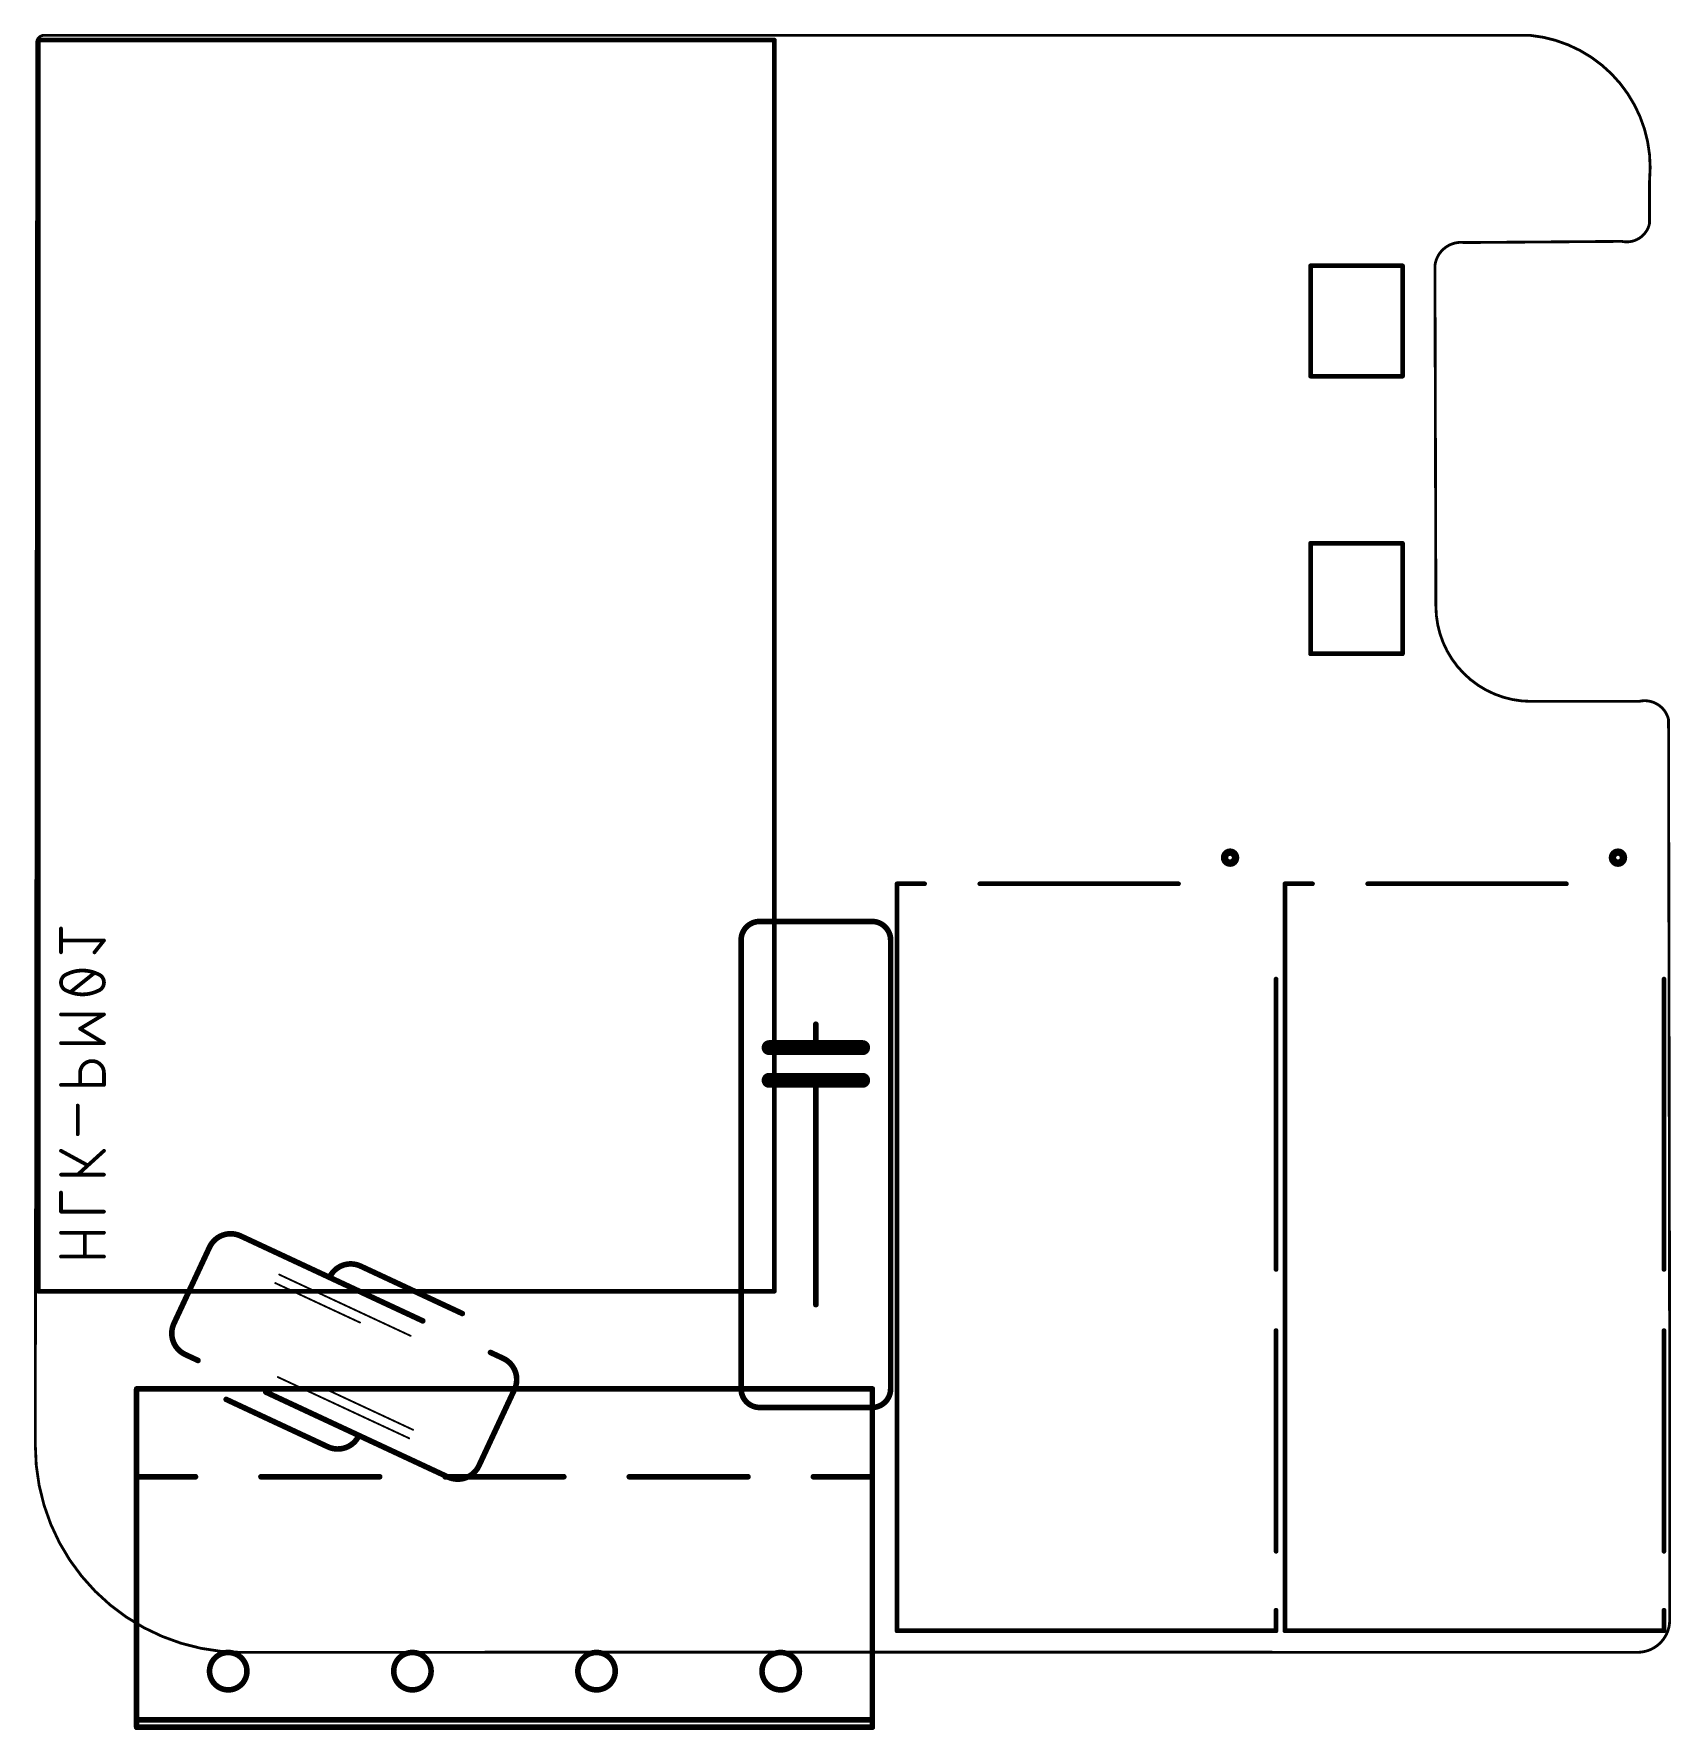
# Model space of a CAD drawing. Extents: x 0.6 to 45.1, y 0.3 to 46.4.
import ezdxf

# ---------------------------------------------------------------- set-up
doc = ezdxf.new("R2010")
doc.units = 0
doc.layers.add('20', color=31, linetype='CONTINUOUS')
doc.layers.add('22', color=253, linetype='CONTINUOUS')

msp = doc.modelspace()

# ---------------------------------------------------------------- linework, layer by layer
at = {"layer": '20', "const_width": 0.0762}
for points in [[(0.6857, 46.1466), (0.6471, 8.0186)], [(41.2672, 46.3258), (0.904, 46.3257)], [(44.5088, 41.2133), (44.5088, 42.377)], [(39.4758, 40.6954), (43.7541, 40.7276)], [(38.7034, 30.8161), (38.6778, 40.0758)], [(44.219, 28.2269), (41.2926, 28.2269)], [(45.0547, 10.5513), (45.0252, 27.7337)], [(45.0547, 3.2984), (45.0547, 10.5513)], [(6.2391, 2.3834), (11.9262, 2.3875)], [(11.9262, 2.3875), (14.6847, 2.3904)], [(14.6847, 2.3904), (44.2226, 2.3875)]]:
    msp.add_lwpolyline(points, dxfattribs=at)
at = {"layer": '20'}
for points, const_width in [([(0.904, 46.3257, 0.4142), (0.6857, 46.1466)], 0.0762), ([(0.7048, 46.1465, 1), (0.6667, 46.1466)], 0.0381), ([(0.6668, 46.1484, 1), (0.7047, 46.1447)], 0.0381), ([(0.904, 46.3448, 1), (0.904, 46.3067)], 0.0381), ([(0.9022, 46.3068, 1), (0.9059, 46.3447)], 0.0381), ([(44.5088, 42.377, 0.4142), (41.2672, 46.3258)], 0.0762), ([(41.2691, 46.3448, 1), (41.2653, 46.3069)], 0.0381), ([(41.2672, 46.3068, 1), (41.2672, 46.3449)], 0.0381), ([(44.5279, 42.377, 1), (44.4898, 42.377)], 0.0381), ([(44.4899, 42.3789, 1), (44.5278, 42.3752)], 0.0381), ([(43.7541, 40.7276, 0.4142), (44.5088, 41.2133)], 0.0762), ([(44.4898, 41.2133, 1), (44.5279, 41.2133)], 0.0381), ([(44.5274, 41.2093, 1), (44.4902, 41.2173)], 0.0381), ([(39.4758, 40.6954, 0.4142), (38.6778, 40.0758)], 0.0762), ([(39.4757, 40.7144, 1), (39.4759, 40.6763)], 0.0381), ([(39.4734, 40.6765, 1), (39.4782, 40.7143)], 0.0381), ([(43.7581, 40.7462, 1), (43.7501, 40.709)], 0.0381), ([(43.7542, 40.7085, 1), (43.754, 40.7466)], 0.0381), ([(38.6968, 40.0759, 1), (38.6587, 40.0758)], 0.0381), ([(38.6589, 40.0782, 1), (38.6967, 40.0735)], 0.0381), ([(38.7034, 30.8161, 0.4142), (41.2926, 28.2269)], 0.0762), ([(38.7225, 30.8161, 1), (38.6844, 30.8161)], 0.0381), ([(38.6844, 30.816, 1), (38.7225, 30.8161)], 0.0381), ([(41.2926, 28.246, 1), (41.2926, 28.2079)], 0.0381), ([(41.2926, 28.2079, 1), (41.2926, 28.246)], 0.0381), ([(45.0252, 27.7337, 0.4142), (44.219, 28.2269)], 0.0762), ([(44.2145, 28.2454, 1), (44.2234, 28.2084)], 0.0381), ([(44.219, 28.2079, 1), (44.219, 28.246)], 0.0381), ([(45.0443, 27.7337, 1), (45.0062, 27.7337)], 0.0381), ([(45.0067, 27.7292, 1), (45.0437, 27.7381)], 0.0381), ([(45.0737, 10.5513, 1), (45.0356, 10.5513)], 0.0381), ([(45.0356, 10.5513, 1), (45.0737, 10.5513)], 0.0381), ([(0.6662, 8.0186, 1), (0.6281, 8.0187)], 0.0381), ([(0.6471, 8.0186, 0.4142), (6.2391, 2.3834)], 0.0762), ([(0.6281, 8.0187, 1), (0.6662, 8.0186)], 0.0381), ([(44.2226, 2.3875, 0.4142), (45.0547, 3.2984)], 0.0762), ([(45.0737, 3.2992, 1), (45.0357, 3.2975)], 0.0381), ([(45.0356, 3.2984, 1), (45.0737, 3.2984)], 0.0381), ([(6.2391, 2.4024, 1), (6.2391, 2.3643)], 0.0381), ([(6.239, 2.3643, 1), (6.2392, 2.4024)], 0.0381), ([(11.9262, 2.4065, 1), (11.9262, 2.3684)], 0.0381), ([(11.9262, 2.3684, 1), (11.9262, 2.4065)], 0.0381), ([(14.6847, 2.4095, 1), (14.6847, 2.3714)], 0.0381), ([(14.6848, 2.3714, 1), (14.6847, 2.4095)], 0.0381), ([(44.2217, 2.4065, 1), (44.2235, 2.3685)], 0.0381), ([(44.2226, 2.3684, 1), (44.2226, 2.4065)], 0.0381)]:
    msp.add_lwpolyline(points, format="xyb", dxfattribs=dict(at, const_width=const_width))
at = {"layer": '22'}
for points, const_width in [([(20.7284, 46.198), (0.7284, 46.198)], 0.127), ([(0.7284, 46.198), (0.7284, 12.198)], 0.127), ([(20.7284, 12.198), (20.7284, 46.198)], 0.127), ([(35.2968, 40.064), (37.7968, 40.064)], 0.127), ([(35.2968, 37.064), (35.2968, 40.064)], 0.127), ([(37.7968, 40.064), (37.7968, 37.064)], 0.127), ([(37.7968, 37.064), (35.2968, 37.064)], 0.127), ([(35.2968, 29.521), (35.2968, 32.521)], 0.127), ([(35.2968, 32.521), (37.7968, 32.521)], 0.127), ([(37.7968, 32.521), (37.7968, 29.521)], 0.127), ([(37.7968, 29.521), (35.2968, 29.521)], 0.127), ([(24.06, 23.2704), (24.06, 2.9704)], 0.127), ([(24.06, 23.2704), (24.81, 23.2704)], 0.127), ([(26.31, 23.2704), (31.71, 23.2704)], 0.127), ([(34.601, 23.2704), (34.601, 2.9704)], 0.127), ([(34.601, 23.2704), (35.351, 23.2704)], 0.127), ([(36.851, 23.2704), (42.251, 23.2704)], 0.127), ([(23.3798, 22.2474), (20.3318, 22.2474)], 0.1524), ([(1.3442, 21.4072), (1.3442, 22.0564)], 0.1016), ([(2.5126, 21.7318), (1.3442, 21.7318)], 0.1016), ([(2.253, 21.4072), (2.5126, 21.7318)], 0.1016), ([(19.8238, 21.7394), (19.8238, 9.5474)], 0.1524), ([(23.8878, 9.5474), (23.8878, 21.7394)], 0.1524), ([(1.6039, 20.3292), (2.253, 20.8484)], 0.1016), ([(34.36, 12.7904), (34.36, 20.6804)], 0.127), ([(44.901, 12.7904), (44.901, 20.6804)], 0.127), ([(2.5126, 19.721), (1.3442, 19.721)], 0.1016), ([(1.8635, 19.3315), (2.5126, 19.721)], 0.1016), ([(2.5126, 18.942), (1.8635, 19.3315)], 0.1016), ([(21.8558, 19.4534), (21.8558, 18.8184)], 0.1524), ([(1.3442, 18.942), (2.5126, 18.942)], 0.1016), ([(20.5858, 18.8184), (21.8558, 18.8184)], 0.4064), ([(21.8558, 18.8184), (23.1258, 18.8184)], 0.4064), ([(1.8635, 18.1292), (1.8635, 17.8047)], 0.1016), ([(2.5126, 17.8047), (2.5126, 18.1292)], 0.1016), ([(20.5858, 17.9294), (21.8558, 17.9294)], 0.4064), ([(21.8558, 17.9294), (23.1258, 17.9294)], 0.4064), ([(21.8558, 11.8334), (21.8558, 17.9294)], 0.1524), ([(1.3442, 17.8047), (2.5126, 17.8047)], 0.1016), ([(1.7986, 16.4655), (1.7986, 17.2445)], 0.1016), ([(1.3442, 16.0154), (2.0583, 15.6259)], 0.1016), ([(2.5126, 16.0154), (1.7986, 15.3663)], 0.1016), ([(1.3442, 15.3663), (2.5126, 15.3663)], 0.1016), ([(1.3442, 14.361), (1.3442, 14.8803)], 0.1016), ([(2.5126, 14.361), (1.3442, 14.361)], 0.1016), ([(2.5126, 13.7887), (1.3442, 13.7887)], 0.1016), ([(1.9933, 13.1396), (1.9933, 13.7887)], 0.1016), ([(5.3801, 13.3942), (4.4139, 11.3223)], 0.1524), ([(11.1733, 11.3934), (6.2239, 13.7013)], 0.1524), ([(1.3442, 13.1396), (2.5126, 13.1396)], 0.1016), ([(9.4849, 12.8813), (12.2473, 11.5932)], 0.1524), ([(9.47, 11.3468), (7.168, 12.4203)], 0.0508), ([(10.8435, 10.9867), (7.2753, 12.6505)], 0.0508), ([(0.7284, 12.198), (10.7284, 12.198)], 0.127), ([(10.7284, 12.198), (20.7284, 12.198)], 0.127), ([(34.36, 11.1304), (34.36, 5.1304)], 0.127), ([(44.901, 11.1304), (44.901, 5.1304)], 0.127), ([(13.3602, 10.3736), (13.0149, 10.5346)], 0.1524), ([(5.0664, 10.3175), (4.7211, 10.4785)], 0.1524), ([(10.8059, 8.2016), (7.2378, 9.8654)], 0.0508), ([(3.3998, 9.5444), (23.3898, 9.5444)], 0.1524), ([(3.3998, 9.5444), (3.3998, 7.1564)], 0.1524), ([(8.5964, 7.9708), (5.8339, 9.2589)], 0.1524), ([(11.8574, 7.1508), (6.908, 9.4587)], 0.1524), ([(10.9133, 8.4318), (8.6113, 9.5052)], 0.0508), ([(13.6673, 9.5297), (12.7012, 7.4579)], 0.1524), ([(23.3898, 7.1564), (23.3898, 9.5444)], 0.1524), ([(20.3318, 9.0394), (23.3798, 9.0394)], 0.1524), ([(3.3998, 7.1564), (4.9998, 7.1564)], 0.1524), ([(3.3998, 7.1564), (3.3998, 0.5524)], 0.1524), ([(6.7778, 7.1564), (10.0038, 7.1564)], 0.1524), ([(11.7818, 7.1564), (15.0078, 7.1564)], 0.1524), ([(16.7858, 7.1564), (20.0108, 7.1564)], 0.1524), ([(21.7888, 7.1564), (23.3898, 7.1564)], 0.1524), ([(23.3898, 0.5524), (23.3898, 7.1564)], 0.1524), ([(34.36, 2.9704), (34.36, 3.5304)], 0.127), ([(44.901, 2.9704), (44.901, 3.5304)], 0.127), ([(24.06, 2.9704), (34.36, 2.9704)], 0.127), ([(34.601, 2.9704), (44.901, 2.9704)], 0.127), ([(3.3998, 0.5524), (23.3898, 0.5524)], 0.1524), ([(3.3998, 0.5524), (3.3998, 0.3494)], 0.1524), ([(23.3898, 0.3494), (23.3898, 0.5524)], 0.1524), ([(23.3898, 0.3494), (3.3998, 0.3494)], 0.1524)]:
    msp.add_lwpolyline(points, dxfattribs=dict(at, const_width=const_width))
for points, const_width in [([(0.7284, 46.2297, 1), (0.7284, 46.1662)], 0.0635), ([(0.7602, 46.198, 1), (0.6967, 46.198)], 0.0635), ([(20.7602, 46.198, 1), (20.6967, 46.198)], 0.0635), ([(20.7284, 46.1662, 1), (20.7284, 46.2297)], 0.0635), ([(35.2968, 40.0958, 1), (35.2968, 40.0323)], 0.0635), ([(35.3286, 40.064, 1), (35.2651, 40.064)], 0.0635), ([(37.8286, 40.064, 1), (37.7651, 40.064)], 0.0635), ([(37.7968, 40.0323, 1), (37.7968, 40.0958)], 0.0635), ([(35.2968, 37.0958, 1), (35.2968, 37.0323)], 0.0635), ([(35.2651, 37.064, 1), (35.3286, 37.064)], 0.0635), ([(37.7651, 37.064, 1), (37.8286, 37.064)], 0.0635), ([(37.7968, 37.0323, 1), (37.7968, 37.0958)], 0.0635), ([(35.3286, 32.521, 1), (35.2651, 32.521)], 0.0635), ([(35.2968, 32.5527, 1), (35.2968, 32.4892)], 0.0635), ([(37.8286, 32.521, 1), (37.7651, 32.521)], 0.0635), ([(37.7968, 32.4892, 1), (37.7968, 32.5527)], 0.0635), ([(35.2968, 29.5527, 1), (35.2968, 29.4892)], 0.0635), ([(35.2651, 29.521, 1), (35.3286, 29.521)], 0.0635), ([(37.7651, 29.521, 1), (37.8286, 29.521)], 0.0635), ([(37.7968, 29.4892, 1), (37.7968, 29.5527)], 0.0635), ([(33.11, 23.8304, 1), (33.11, 24.1304, 1), (33.11, 23.8304)], 0.2), ([(43.651, 23.8304, 1), (43.651, 24.1304, 1), (43.651, 23.8304)], 0.2), ([(24.06, 23.3021, 1), (24.06, 23.2386)], 0.0635), ([(24.0918, 23.2704, 1), (24.0283, 23.2704)], 0.0635), ([(24.81, 23.2386, 1), (24.81, 23.3021)], 0.0635), ([(26.31, 23.3021, 1), (26.31, 23.2386)], 0.0635), ([(31.71, 23.2386, 1), (31.71, 23.3021)], 0.0635), ([(34.6328, 23.2704, 1), (34.5692, 23.2704)], 0.0635), ([(34.601, 23.3021, 1), (34.601, 23.2386)], 0.0635), ([(35.351, 23.2386, 1), (35.351, 23.3021)], 0.0635), ([(36.851, 23.3021, 1), (36.851, 23.2386)], 0.0635), ([(42.251, 23.2386, 1), (42.251, 23.3021)], 0.0635), ([(20.3318, 22.2474, 0.4142), (19.8238, 21.7394)], 0.1524), ([(20.3318, 22.2855, 1), (20.3318, 22.2093)], 0.0762), ([(20.3318, 22.2093, 1), (20.3318, 22.2855)], 0.0762), ([(23.8878, 21.7394, 0.4142), (23.3798, 22.2474)], 0.1524), ([(23.3798, 22.2855, 1), (23.3798, 22.2093)], 0.0762), ([(23.3798, 22.2093, 1), (23.3798, 22.2855)], 0.0762), ([(1.3696, 22.0564, 1), (1.3188, 22.0564)], 0.0508), ([(1.3442, 21.7572, 1), (1.3442, 21.7064)], 0.0508), ([(2.5325, 21.7159, 1), (2.4928, 21.7477)], 0.0508), ([(2.5126, 21.7064, 1), (2.5126, 21.7572)], 0.0508), ([(19.8619, 21.7394, 1), (19.7857, 21.7394)], 0.0762), ([(19.7857, 21.7394, 1), (19.8619, 21.7394)], 0.0762), ([(23.9259, 21.7394, 1), (23.8497, 21.7394)], 0.0762), ([(23.8497, 21.7394, 1), (23.9259, 21.7394)], 0.0762), ([(1.3188, 21.4072, 1), (1.3696, 21.4072)], 0.0508), ([(2.2332, 21.4231, 1), (2.2728, 21.3914)], 0.0508), ([(1.5065, 20.816, 0.3205), (1.3442, 20.5888)], 0.1016), ([(1.9284, 20.9134, 0.1139), (1.5065, 20.816)], 0.1016), ([(1.4954, 20.8388, 1), (1.5176, 20.7932)], 0.0508), ([(1.5147, 20.792, 1), (1.4983, 20.84)], 0.0508), ([(2.3504, 20.816, 0.1139), (1.9284, 20.9134)], 0.1016), ([(1.9284, 20.9388, 1), (1.9284, 20.888)], 0.0508), ([(1.9284, 20.888, 1), (1.9284, 20.9388)], 0.0508), ([(2.2689, 20.8286, 1), (2.2371, 20.8683)], 0.0508), ([(2.5126, 20.5888, 0.3205), (2.3504, 20.816)], 0.1016), ([(2.3586, 20.84, 1), (2.3421, 20.792)], 0.0508), ([(2.3392, 20.7932, 1), (2.3615, 20.8388)], 0.0508), ([(34.3918, 20.6804, 1), (34.3282, 20.6804)], 0.0635), ([(44.9328, 20.6804, 1), (44.8693, 20.6804)], 0.0635), ([(1.3442, 20.5888, 0.3205), (1.5065, 20.3616)], 0.1016), ([(1.3696, 20.5888, 1), (1.3188, 20.5888)], 0.0508), ([(1.3188, 20.5888, 1), (1.3696, 20.5888)], 0.0508), ([(1.5065, 20.3616, 0.1139), (1.9284, 20.2642)], 0.1016), ([(1.5176, 20.3844, 1), (1.4954, 20.3388)], 0.0508), ([(1.4983, 20.3376, 1), (1.5147, 20.3856)], 0.0508), ([(1.588, 20.349, 1), (1.6197, 20.3093)], 0.0508), ([(1.9284, 20.2642, 0.1139), (2.3504, 20.3616)], 0.1016), ([(1.9284, 20.2896, 1), (1.9284, 20.2388)], 0.0508), ([(1.9284, 20.2388, 1), (1.9284, 20.2896)], 0.0508), ([(2.3504, 20.3616, 0.3205), (2.5126, 20.5888)], 0.1016), ([(2.3421, 20.3856, 1), (2.3586, 20.3376)], 0.0508), ([(2.3615, 20.3388, 1), (2.3392, 20.3844)], 0.0508), ([(2.538, 20.5888, 1), (2.4872, 20.5888)], 0.0508), ([(2.4872, 20.5888, 1), (2.538, 20.5888)], 0.0508), ([(1.3442, 19.7464, 1), (1.3442, 19.6956)], 0.0508), ([(1.8766, 19.3533, 1), (1.8505, 19.3097)], 0.0508), ([(1.8505, 19.3533, 1), (1.8766, 19.3097)], 0.0508), ([(2.5257, 19.6992, 1), (2.4996, 19.7427)], 0.0508), ([(2.5126, 19.6956, 1), (2.5126, 19.7464)], 0.0508), ([(21.8939, 19.4534, 1), (21.8177, 19.4534)], 0.0762), ([(1.3442, 18.9674, 1), (1.3442, 18.9166)], 0.0508), ([(2.4996, 18.9203, 1), (2.5257, 18.9638)], 0.0508), ([(2.5126, 18.9166, 1), (2.5126, 18.9674)], 0.0508), ([(20.5858, 18.92, 1), (20.5858, 18.7168)], 0.2032), ([(21.8558, 18.92, 1), (21.8558, 18.7168)], 0.2032), ([(21.8558, 18.7168, 1), (21.8558, 18.92)], 0.2032), ([(23.1258, 18.7168, 1), (23.1258, 18.92)], 0.2032), ([(2.5126, 18.1292, 1), (1.8635, 18.1292)], 0.1016), ([(21.8177, 18.8184, 1), (21.8939, 18.8184)], 0.0762), ([(1.8889, 18.1292, 1), (1.8381, 18.1292)], 0.0508), ([(1.8381, 18.1292, 1), (1.8889, 18.1292)], 0.0508), ([(2.538, 18.1292, 1), (2.4872, 18.1292)], 0.0508), ([(2.4872, 18.1292, 1), (2.538, 18.1292)], 0.0508), ([(20.5858, 18.031, 1), (20.5858, 17.8278)], 0.2032), ([(21.8558, 18.031, 1), (21.8558, 17.8278)], 0.2032), ([(21.8558, 17.8278, 1), (21.8558, 18.031)], 0.2032), ([(21.8939, 17.9294, 1), (21.8177, 17.9294)], 0.0762), ([(23.1258, 17.8278, 1), (23.1258, 18.031)], 0.2032), ([(1.3442, 17.8301, 1), (1.3442, 17.7793)], 0.0508), ([(1.8381, 17.8047, 1), (1.8889, 17.8047)], 0.0508), ([(2.4872, 17.8047, 1), (2.538, 17.8047)], 0.0508), ([(2.5126, 17.7793, 1), (2.5126, 17.8301)], 0.0508), ([(1.824, 17.2445, 1), (1.7732, 17.2445)], 0.0508), ([(1.7732, 16.4655, 1), (1.824, 16.4655)], 0.0508), ([(1.3564, 16.0377, 1), (1.3321, 15.9931)], 0.0508), ([(2.0461, 15.6036, 1), (2.0704, 15.6482)], 0.0508), ([(2.5297, 15.9966, 1), (2.4955, 16.0342)], 0.0508), ([(1.3442, 15.3917, 1), (1.3442, 15.3409)], 0.0508), ([(1.7815, 15.3851, 1), (1.8157, 15.3475)], 0.0508), ([(2.5126, 15.3409, 1), (2.5126, 15.3917)], 0.0508), ([(1.3696, 14.8803, 1), (1.3188, 14.8803)], 0.0508), ([(1.3442, 14.3864, 1), (1.3442, 14.3356)], 0.0508), ([(1.3188, 14.361, 1), (1.3696, 14.361)], 0.0508), ([(2.5126, 14.3356, 1), (2.5126, 14.3864)], 0.0508), ([(1.3442, 13.8141, 1), (1.3442, 13.7633)], 0.0508), ([(2.0187, 13.7887, 1), (1.9679, 13.7887)], 0.0508), ([(2.5126, 13.7633, 1), (2.5126, 13.8141)], 0.0508), ([(6.2239, 13.7013, 0.4142), (5.3801, 13.3942)], 0.1524), ([(5.3455, 13.4103, 1), (5.4146, 13.3781)], 0.0762), ([(5.4146, 13.3781, 1), (5.3455, 13.4103)], 0.0762), ([(6.24, 13.7358, 1), (6.2078, 13.6668)], 0.0762), ([(6.2078, 13.6668, 1), (6.24, 13.7358)], 0.0762), ([(1.3442, 13.165, 1), (1.3442, 13.1142)], 0.0508), ([(1.9679, 13.1396, 1), (2.0187, 13.1396)], 0.0508), ([(2.5126, 13.1142, 1), (2.5126, 13.165)], 0.0508), ([(9.4849, 12.8813, 0.4142), (8.641, 12.5742)], 0.1524), ([(9.501, 12.9159, 1), (9.4688, 12.8468)], 0.0762), ([(9.4688, 12.8468, 1), (9.501, 12.9159)], 0.0762), ([(7.1734, 12.4318, 1), (7.1626, 12.4088)], 0.0254), ([(7.2807, 12.662, 1), (7.27, 12.639)], 0.0254), ([(8.6065, 12.5903, 1), (8.6756, 12.5581)], 0.0762), ([(34.3282, 12.7904, 1), (34.3918, 12.7904)], 0.0635), ([(44.8693, 12.7904, 1), (44.9328, 12.7904)], 0.0635), ([(0.7284, 12.2297, 1), (0.7284, 12.1662)], 0.0635), ([(0.6967, 12.198, 1), (0.7602, 12.198)], 0.0635), ([(10.7284, 12.2297, 1), (10.7284, 12.1662)], 0.0635), ([(10.7284, 12.1662, 1), (10.7284, 12.2297)], 0.0635), ([(20.6967, 12.198, 1), (20.7602, 12.198)], 0.0635), ([(20.7284, 12.1662, 1), (20.7284, 12.2297)], 0.0635), ([(12.2312, 11.5587, 1), (12.2634, 11.6277)], 0.0762), ([(21.8177, 11.8334, 1), (21.8939, 11.8334)], 0.0762), ([(4.4139, 11.3223, 0.4142), (4.7211, 10.4785)], 0.1524), ([(4.3794, 11.3384, 1), (4.4485, 11.3062)], 0.0762), ([(4.4485, 11.3062, 1), (4.3794, 11.3384)], 0.0762), ([(9.4647, 11.3353, 1), (9.4754, 11.3584)], 0.0254), ([(11.1572, 11.3589, 1), (11.1894, 11.4279)], 0.0762), ([(34.3918, 11.1304, 1), (34.3282, 11.1304)], 0.0635), ([(44.9328, 11.1304, 1), (44.8693, 11.1304)], 0.0635), ([(10.8381, 10.9751, 1), (10.8488, 10.9982)], 0.0254), ([(13.031, 10.5692, 1), (12.9988, 10.5001)], 0.0762), ([(4.7372, 10.513, 1), (4.705, 10.4439)], 0.0762), ([(4.705, 10.4439, 1), (4.7372, 10.513)], 0.0762), ([(5.0503, 10.2829, 1), (5.0825, 10.352)], 0.0762), ([(13.6673, 9.5297, 0.4142), (13.3602, 10.3736)], 0.1524), ([(13.3763, 10.4081, 1), (13.3441, 10.3391)], 0.0762), ([(13.3441, 10.3391, 1), (13.3763, 10.4081)], 0.0762), ([(7.2432, 9.8769, 1), (7.2324, 9.8539)], 0.0254), ([(3.3998, 9.5825, 1), (3.3998, 9.5063)], 0.0762), ([(3.4379, 9.5444, 1), (3.3617, 9.5444)], 0.0762), ([(5.85, 9.2934, 1), (5.8178, 9.2244)], 0.0762), ([(6.9241, 9.4932, 1), (6.8919, 9.4242)], 0.0762), ([(8.6166, 9.5167, 1), (8.6059, 9.4937)], 0.0254), ([(13.6328, 9.5458, 1), (13.7019, 9.5136)], 0.0762), ([(13.7019, 9.5136, 1), (13.6328, 9.5458)], 0.0762), ([(19.8238, 9.5474, 0.4142), (20.3318, 9.0394)], 0.1524), ([(19.8619, 9.5474, 1), (19.7857, 9.5474)], 0.0762), ([(19.7857, 9.5474, 1), (19.8619, 9.5474)], 0.0762), ([(23.3798, 9.0394, 0.4142), (23.8878, 9.5474)], 0.1524), ([(23.4279, 9.5444, 1), (23.3517, 9.5444)], 0.0762), ([(23.3898, 9.5063, 1), (23.3898, 9.5825)], 0.0762), ([(23.9259, 9.5474, 1), (23.8497, 9.5474)], 0.0762), ([(23.8497, 9.5474, 1), (23.9259, 9.5474)], 0.0762), ([(20.3318, 9.0775, 1), (20.3318, 9.0013)], 0.0762), ([(20.3318, 9.0013, 1), (20.3318, 9.0775)], 0.0762), ([(23.3798, 9.0775, 1), (23.3798, 9.0013)], 0.0762), ([(23.3798, 9.0013, 1), (23.3798, 9.0775)], 0.0762), ([(8.5964, 7.9708, 0.4142), (9.4402, 8.2779)], 0.1524), ([(9.4748, 8.2618, 1), (9.4057, 8.294)], 0.0762), ([(10.9079, 8.4203, 1), (10.9187, 8.4433)], 0.0254), ([(8.6125, 8.0053, 1), (8.5803, 7.9362)], 0.0762), ([(8.5803, 7.9362, 1), (8.6125, 8.0053)], 0.0762), ([(10.8006, 8.1901, 1), (10.8113, 8.2131)], 0.0254), ([(11.8574, 7.1508, 0.4142), (12.7012, 7.4579)], 0.1524), ([(12.6667, 7.474, 1), (12.7358, 7.4418)], 0.0762), ([(12.7358, 7.4418, 1), (12.6667, 7.474)], 0.0762), ([(3.3998, 7.1945, 1), (3.3998, 7.1183)], 0.0762), ([(3.4379, 7.1564, 1), (3.3617, 7.1564)], 0.0762), ([(3.3617, 7.1564, 1), (3.4379, 7.1564)], 0.0762), ([(4.9998, 7.1183, 1), (4.9998, 7.1945)], 0.0762), ([(6.7778, 7.1945, 1), (6.7778, 7.1183)], 0.0762), ([(10.0038, 7.1183, 1), (10.0038, 7.1945)], 0.0762), ([(11.7818, 7.1945, 1), (11.7818, 7.1183)], 0.0762), ([(11.8735, 7.1853, 1), (11.8413, 7.1162)], 0.0762), ([(11.8413, 7.1162, 1), (11.8735, 7.1853)], 0.0762), ([(15.0078, 7.1183, 1), (15.0078, 7.1945)], 0.0762), ([(16.7858, 7.1945, 1), (16.7858, 7.1183)], 0.0762), ([(20.0108, 7.1183, 1), (20.0108, 7.1945)], 0.0762), ([(21.7888, 7.1945, 1), (21.7888, 7.1183)], 0.0762), ([(23.4279, 7.1564, 1), (23.3517, 7.1564)], 0.0762), ([(23.3517, 7.1564, 1), (23.4279, 7.1564)], 0.0762), ([(23.3898, 7.1183, 1), (23.3898, 7.1945)], 0.0762), ([(34.3282, 5.1304, 1), (34.3918, 5.1304)], 0.0635), ([(44.8693, 5.1304, 1), (44.9328, 5.1304)], 0.0635), ([(34.3918, 3.5304, 1), (34.3282, 3.5304)], 0.0635), ([(44.9328, 3.5304, 1), (44.8693, 3.5304)], 0.0635), ([(24.06, 3.0021, 1), (24.06, 2.9386)], 0.0635), ([(24.0283, 2.9704, 1), (24.0918, 2.9704)], 0.0635), ([(34.3282, 2.9704, 1), (34.3918, 2.9704)], 0.0635), ([(34.36, 2.9386, 1), (34.36, 3.0021)], 0.0635), ([(34.5692, 2.9704, 1), (34.6328, 2.9704)], 0.0635), ([(34.601, 3.0021, 1), (34.601, 2.9386)], 0.0635), ([(44.8693, 2.9704, 1), (44.9328, 2.9704)], 0.0635), ([(44.901, 2.9386, 1), (44.901, 3.0021)], 0.0635), ([(5.8888, 1.3656, 1), (5.8888, 2.3816, 1), (5.8888, 1.3656)], 0.1524), ([(10.8926, 1.3656, 1), (10.8926, 2.3816, 1), (10.8926, 1.3656)], 0.1524), ([(15.8964, 1.3656, 1), (15.8964, 2.3816, 1), (15.8964, 1.3656)], 0.1524), ([(20.9002, 1.3656, 1), (20.9002, 2.3816, 1), (20.9002, 1.3656)], 0.1524), ([(3.3998, 0.5905, 1), (3.3998, 0.5143)], 0.0762), ([(3.4379, 0.5524, 1), (3.3617, 0.5524)], 0.0762), ([(3.3617, 0.5524, 1), (3.4379, 0.5524)], 0.0762), ([(23.4279, 0.5524, 1), (23.3517, 0.5524)], 0.0762), ([(23.3517, 0.5524, 1), (23.4279, 0.5524)], 0.0762), ([(23.3898, 0.5143, 1), (23.3898, 0.5905)], 0.0762), ([(3.3998, 0.3875, 1), (3.3998, 0.3113)], 0.0762), ([(3.3617, 0.3494, 1), (3.4379, 0.3494)], 0.0762), ([(23.3517, 0.3494, 1), (23.4279, 0.3494)], 0.0762), ([(23.3898, 0.3113, 1), (23.3898, 0.3875)], 0.0762)]:
    msp.add_lwpolyline(points, format="xyb", dxfattribs=dict(at, const_width=const_width))

doc.saveas('drawing.dxf')
